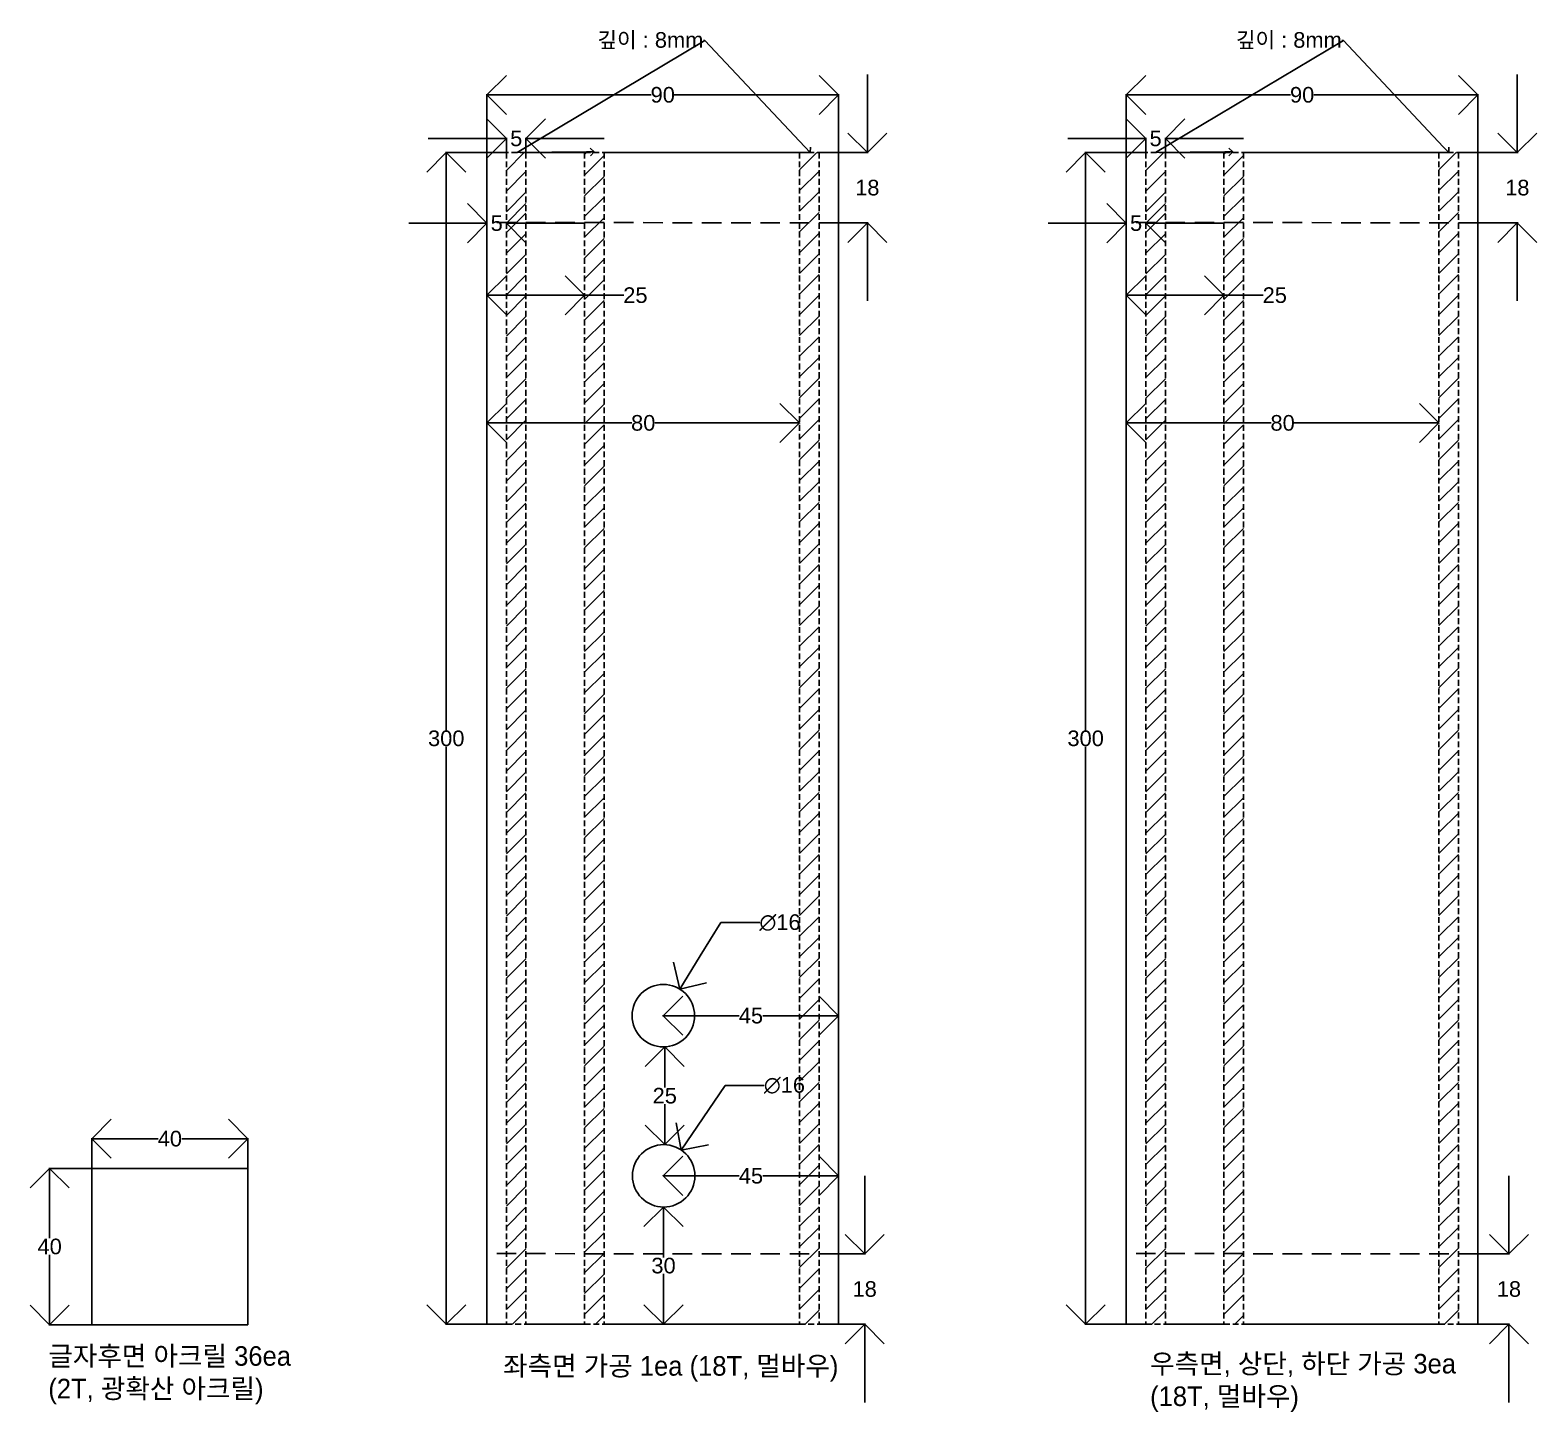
# Model space of a CAD drawing. Header units: inches. Extents: x 123 to 1253, y -20 to 728.
# Drawn here: x 867.2 to 1252.8, y 374.1 to 727.9 of the extents above; entities that cross this region are included whole.
import ezdxf
from ezdxf import colors
from ezdxf.entities.mleader import LeaderData, LeaderLine
from ezdxf.math import Vec2, Vec3

# ---------------------------------------------------------------- set-up
doc = ezdxf.new("R2010")
doc.units = ezdxf.units.IN
doc.header["$MEASUREMENT"] = 0
doc.linetypes.add('DASHED', pattern=[0.75, 0.5, -0.25])
doc.styles.get("Standard").update_dxf_attribs({"font": 'arial.ttf', "height": 4})
doc.dimstyles.get("Standard").update_dxf_attribs({"dimtxt": 4, "dimasz": 10, "dimexe": 0.18, "dimexo": 0.0625, "dimgap": 0.09, "dimtad": 0, "dimtih": 1, "dimtoh": 1, "dimdec": 0, "dimzin": 0, "dimdsep": 46, "dimtxsty": 'Standard', "dimblk": 'OPEN90', "dimcen": 0.09, "dimclrd": 3, "dimclre": 3, "dimclrt": 3, "dimadec": 0, "dimazin": 0, "dimtfac": 1, "dimtdec": 0, "dimtofl": 0, "dimtmove": 0, "dimatfit": 3, "dimfxl": 1, "dimtolj": 1, "dimtzin": 0, "dimarcsym": 0})
pattern_1 = [(45, (242.878, 396.5084), (-2.65165, 2.65165), [])]
pattern_2 = [(45, (406.5183, 396.5085), (-2.65165, 2.65165), [])]

# ---------------------------------------------------------------- blocks, each defined once
blk = doc.blocks.new('_Open90')
at = {"color": 0, "linetype": 'ByBlock', "lineweight": -2}
for p, q in [((-0.5, 0.5), (0, 0)), ((0, 0), (-1, 0)), ((0, 0), (-0.5, -0.5))]:
    blk.add_line(p, q, dxfattribs=at)
blk = doc.blocks.new('*D21')
at = {"color": 3, "lineweight": -2, "transparency": 16777216}
for p, q in [((984.03, 696.51), (973.5, 696.51)), ((973.68, 686.51), (973.68, 548.64)), ((973.68, 406.51), (973.68, 544.38)), ((984.03, 396.51), (973.5, 396.51))]:
    blk.add_line(p, q, dxfattribs=at)
at = {"layer": 'Defpoints', "color": 0, "transparency": 16777216}
for p in [(984.09, 696.51), (973.68, 396.51), (984.09, 396.51)]:
    blk.add_point(p, dxfattribs=at)
at = {"color": 3, "lineweight": -2, "transparency": 16777216, "xscale": 10, "yscale": 10, "zscale": 10}
for p, rotation in [((973.68, 696.51), 90), ((973.68, 396.51), 270)]:
    blk.add_blockref('_Open90', p, dxfattribs=dict(at, rotation=rotation))
at = {"color": 3, "transparency": 16777216, "insert": (973.68, 546.51), "char_height": 4, "attachment_point": 5}
blk.add_mtext('\\A1;300', dxfattribs=at)
blk = doc.blocks.new('*D22')
at = {"color": 3, "lineweight": -2, "transparency": 16777216}
for p, q in [((979.09, 700.12), (969.09, 700.12)), ((989.09, 696.57), (989.09, 700.3)), ((994.09, 696.57), (994.09, 700.3)), ((1004.09, 700.12), (1014.09, 700.12))]:
    blk.add_line(p, q, dxfattribs=at)
at = {"layer": 'Defpoints', "color": 0, "transparency": 16777216}
for p in [(994.09, 700.12), (989.09, 696.51), (994.09, 696.51)]:
    blk.add_point(p, dxfattribs=at)
at = {"color": 3, "lineweight": -2, "transparency": 16777216, "xscale": 10, "yscale": 10, "zscale": 10}
blk.add_blockref('_Open90', (989.09, 700.12), dxfattribs=at)
at = {"color": 3, "lineweight": -2, "transparency": 16777216, "xscale": 10, "yscale": 10, "zscale": 10, "rotation": 180}
blk.add_blockref('_Open90', (994.09, 700.12), dxfattribs=at)
at = {"color": 3, "transparency": 16777216, "insert": (991.59, 700.12), "char_height": 4, "attachment_point": 5}
blk.add_mtext('\\A1;5', dxfattribs=at)
blk = doc.blocks.new('*D23')
at = {"color": 3, "lineweight": -2, "transparency": 16777216}
for p, q in [((1045.07, 457.66), (1039.44, 449.39)), ((1055.07, 457.66), (1045.07, 457.66)), ((1029.23, 434.51), (1029.41, 434.51)), ((1029.32, 434.42), (1029.32, 434.6))]:
    blk.add_line(p, q, dxfattribs=at)
at = {"layer": 'Defpoints', "color": 0, "transparency": 16777216}
for p in [(1033.82, 441.12), (1024.82, 427.89)]:
    blk.add_point(p, dxfattribs=at)
at = {"color": 3, "lineweight": -2, "transparency": 16777216, "xscale": 10, "yscale": 10, "zscale": 10, "rotation": 235.775390822915}
blk.add_blockref('_Open90', (1033.82, 441.12), dxfattribs=at)
at = {"color": 3, "transparency": 16777216, "insert": (1060.23, 457.66), "char_height": 4, "attachment_point": 5}
blk.add_mtext('\\A1;∅16', dxfattribs=at)
blk = doc.blocks.new('*D24')
at = {"color": 3, "lineweight": -2, "transparency": 16777216}
for p, q in [((1043.93, 499.34), (1038.68, 490.83)), ((1053.93, 499.34), (1043.93, 499.34)), ((1029.14, 475.51), (1029.32, 475.51)), ((1029.23, 475.42), (1029.23, 475.6))]:
    blk.add_line(p, q, dxfattribs=at)
at = {"layer": 'Defpoints', "color": 0, "transparency": 16777216}
for p in [(1033.43, 482.32), (1025.03, 468.7)]:
    blk.add_point(p, dxfattribs=at)
at = {"color": 3, "lineweight": -2, "transparency": 16777216, "xscale": 10, "yscale": 10, "zscale": 10, "rotation": 238.3197967124539}
blk.add_blockref('_Open90', (1033.43, 482.32), dxfattribs=at)
at = {"color": 3, "transparency": 16777216, "insert": (1059.1, 499.34), "char_height": 4, "attachment_point": 5}
blk.add_mtext('\\A1;∅16', dxfattribs=at)
blk = doc.blocks.new('*D25')
at = {"color": 3, "lineweight": -2, "transparency": 16777216}
for p, q in [((1029.39, 467.51), (1029.78, 467.51)), ((1029.6, 457.51), (1029.6, 457.14)), ((1029.6, 452.51), (1029.6, 452.88)), ((1029.38, 442.51), (1029.78, 442.51))]:
    blk.add_line(p, q, dxfattribs=at)
at = {"layer": 'Defpoints', "color": 0, "transparency": 16777216}
for p in [(1029.33, 467.51), (1029.32, 442.51), (1029.6, 442.51)]:
    blk.add_point(p, dxfattribs=at)
at = {"color": 3, "lineweight": -2, "transparency": 16777216, "xscale": 10, "yscale": 10, "zscale": 10}
for p, rotation in [((1029.6, 467.51), 90), ((1029.6, 442.51), 270)]:
    blk.add_blockref('_Open90', p, dxfattribs=dict(at, rotation=rotation))
at = {"color": 3, "transparency": 16777216, "insert": (1029.6, 455.01), "char_height": 4, "attachment_point": 5}
blk.add_mtext('\\A1;25', dxfattribs=at)
blk = doc.blocks.new('*D26')
at = {"color": 3, "lineweight": -2, "transparency": 16777216}
for p, q in [((984.09, 627.4), (984.09, 627.1)), ((994.09, 627.28), (1021.14, 627.28)), ((1054.09, 627.28), (1027.04, 627.28)), ((1064.09, 627.22), (1064.09, 627.1))]:
    blk.add_line(p, q, dxfattribs=at)
at = {"layer": 'Defpoints', "color": 0, "transparency": 16777216}
for p in [(984.09, 627.46), (1064.09, 627.28), (1064.09, 627.28)]:
    blk.add_point(p, dxfattribs=at)
at = {"color": 3, "lineweight": -2, "transparency": 16777216, "xscale": 10, "yscale": 10, "zscale": 10, "rotation": 180}
blk.add_blockref('_Open90', (984.09, 627.28), dxfattribs=at)
at = {"color": 3, "lineweight": -2, "transparency": 16777216, "xscale": 10, "yscale": 10, "zscale": 10}
blk.add_blockref('_Open90', (1064.09, 627.28), dxfattribs=at)
at = {"color": 3, "transparency": 16777216, "insert": (1024.09, 627.28), "char_height": 4, "attachment_point": 5}
blk.add_mtext('\\A1;80', dxfattribs=at)
blk = doc.blocks.new('*D27')
at = {"color": 3, "lineweight": -2, "transparency": 16777216}
for p, q in [((1029.26, 426.51), (1029.11, 426.51)), ((1029.29, 416.51), (1029.29, 413.64)), ((1029.29, 406.51), (1029.29, 409.38)), ((1029.26, 396.51), (1029.11, 396.51))]:
    blk.add_line(p, q, dxfattribs=at)
at = {"layer": 'Defpoints', "color": 0, "transparency": 16777216}
for p in [(1029.32, 426.51), (1029.29, 396.51), (1029.32, 396.51)]:
    blk.add_point(p, dxfattribs=at)
at = {"color": 3, "lineweight": -2, "transparency": 16777216, "xscale": 10, "yscale": 10, "zscale": 10}
for p, rotation in [((1029.29, 426.51), 90), ((1029.29, 396.51), 270)]:
    blk.add_blockref('_Open90', p, dxfattribs=dict(at, rotation=rotation))
at = {"color": 3, "transparency": 16777216, "insert": (1029.29, 411.51), "char_height": 4, "attachment_point": 5}
blk.add_mtext('\\A1;30', dxfattribs=at)
blk = doc.blocks.new('*D28')
at = {"color": 3, "lineweight": -2, "transparency": 16777216}
for p, q in [((1029.23, 475.57), (1029.23, 475.69)), ((1039.23, 475.51), (1048.61, 475.51)), ((1064.09, 475.51), (1054.71, 475.51)), ((1074.09, 475.57), (1074.09, 475.69))]:
    blk.add_line(p, q, dxfattribs=at)
at = {"layer": 'Defpoints', "color": 0, "transparency": 16777216}
for p in [(1029.23, 475.51), (1074.09, 475.51), (1074.09, 475.51)]:
    blk.add_point(p, dxfattribs=at)
at = {"color": 3, "lineweight": -2, "transparency": 16777216, "xscale": 10, "yscale": 10, "zscale": 10, "rotation": 180}
blk.add_blockref('_Open90', (1029.23, 475.51), dxfattribs=at)
at = {"color": 3, "lineweight": -2, "transparency": 16777216, "xscale": 10, "yscale": 10, "zscale": 10}
blk.add_blockref('_Open90', (1074.09, 475.51), dxfattribs=at)
at = {"color": 3, "transparency": 16777216, "insert": (1051.66, 475.51), "char_height": 4, "attachment_point": 5}
blk.add_mtext('\\A1;45', dxfattribs=at)
blk = doc.blocks.new('*D29')
at = {"color": 3, "lineweight": -2, "transparency": 16777216}
for p, q in [((1029.23, 434.57), (1029.23, 434.69)), ((1039.23, 434.51), (1048.61, 434.51)), ((1064.09, 434.51), (1054.71, 434.51)), ((1074.09, 434.57), (1074.09, 434.69))]:
    blk.add_line(p, q, dxfattribs=at)
at = {"layer": 'Defpoints', "color": 0, "transparency": 16777216}
for p in [(1029.23, 434.51), (1074.09, 434.51), (1074.09, 434.51)]:
    blk.add_point(p, dxfattribs=at)
at = {"color": 3, "lineweight": -2, "transparency": 16777216, "xscale": 10, "yscale": 10, "zscale": 10, "rotation": 180}
blk.add_blockref('_Open90', (1029.23, 434.51), dxfattribs=at)
at = {"color": 3, "lineweight": -2, "transparency": 16777216, "xscale": 10, "yscale": 10, "zscale": 10}
blk.add_blockref('_Open90', (1074.09, 434.51), dxfattribs=at)
at = {"color": 3, "transparency": 16777216, "insert": (1051.66, 434.51), "char_height": 4, "attachment_point": 5}
blk.add_mtext('\\A1;45', dxfattribs=at)
blk = doc.blocks.new('*D30')
at = {"color": 3, "lineweight": -2, "transparency": 16777216}
for p, q in [((974.09, 678.43), (964.09, 678.43)), ((984.09, 678.49), (984.09, 678.61)), ((989.09, 678.49), (989.09, 678.61)), ((999.09, 678.43), (1009.09, 678.43))]:
    blk.add_line(p, q, dxfattribs=at)
at = {"layer": 'Defpoints', "color": 0, "transparency": 16777216}
for p in [(984.09, 678.43), (989.09, 678.43), (989.09, 678.43)]:
    blk.add_point(p, dxfattribs=at)
at = {"color": 3, "lineweight": -2, "transparency": 16777216, "xscale": 10, "yscale": 10, "zscale": 10}
blk.add_blockref('_Open90', (984.09, 678.43), dxfattribs=at)
at = {"color": 3, "lineweight": -2, "transparency": 16777216, "xscale": 10, "yscale": 10, "zscale": 10, "rotation": 180}
blk.add_blockref('_Open90', (989.09, 678.43), dxfattribs=at)
at = {"color": 3, "transparency": 16777216, "insert": (986.59, 678.43), "char_height": 4, "attachment_point": 5}
blk.add_mtext('\\A1;5', dxfattribs=at)
blk = doc.blocks.new('*D31')
at = {"color": 3, "lineweight": -2, "transparency": 16777216}
for p, q in [((984.09, 659.92), (984.09, 659.8)), ((994.09, 659.98), (999.09, 659.98)), ((1009.09, 660.04), (1009.09, 660.16)), ((1009.09, 659.98), (1019.09, 659.98))]:
    blk.add_line(p, q, dxfattribs=at)
at = {"layer": 'Defpoints', "color": 0, "transparency": 16777216}
for p in [(984.09, 659.98), (1009.09, 659.98), (1009.09, 659.98)]:
    blk.add_point(p, dxfattribs=at)
at = {"color": 3, "lineweight": -2, "transparency": 16777216, "xscale": 10, "yscale": 10, "zscale": 10, "rotation": 180}
blk.add_blockref('_Open90', (984.09, 659.98), dxfattribs=at)
at = {"color": 3, "lineweight": -2, "transparency": 16777216, "xscale": 10, "yscale": 10, "zscale": 10}
blk.add_blockref('_Open90', (1009.09, 659.98), dxfattribs=at)
at = {"color": 3, "transparency": 16777216, "insert": (1022.09, 659.98), "char_height": 4, "attachment_point": 5}
blk.add_mtext('\\A1;25', dxfattribs=at)
blk = doc.blocks.new('*D32')
at = {"color": 3, "lineweight": -2, "transparency": 16777216}
for p, q in [((984.09, 696.57), (984.09, 711.46)), ((994.09, 711.28), (1026.14, 711.28)), ((1064.09, 711.28), (1032.04, 711.28)), ((1074.09, 696.57), (1074.09, 711.46))]:
    blk.add_line(p, q, dxfattribs=at)
at = {"layer": 'Defpoints', "color": 0, "transparency": 16777216}
for p in [(1074.09, 711.28), (984.09, 696.51), (1074.09, 696.51)]:
    blk.add_point(p, dxfattribs=at)
at = {"color": 3, "lineweight": -2, "transparency": 16777216, "xscale": 10, "yscale": 10, "zscale": 10, "rotation": 180}
blk.add_blockref('_Open90', (984.09, 711.28), dxfattribs=at)
at = {"color": 3, "lineweight": -2, "transparency": 16777216, "xscale": 10, "yscale": 10, "zscale": 10}
blk.add_blockref('_Open90', (1074.09, 711.28), dxfattribs=at)
at = {"color": 3, "transparency": 16777216, "insert": (1029.09, 711.28), "char_height": 4, "attachment_point": 5}
blk.add_mtext('\\A1;90', dxfattribs=at)
blk = doc.blocks.new('*D33')
at = {"color": 3, "lineweight": -2, "transparency": 16777216}
for p, q in [((1147.67, 696.51), (1137.14, 696.51)), ((1137.32, 686.51), (1137.32, 548.64)), ((1137.32, 406.51), (1137.32, 544.38)), ((1147.67, 396.51), (1137.14, 396.51))]:
    blk.add_line(p, q, dxfattribs=at)
at = {"layer": 'Defpoints', "color": 0, "transparency": 16777216}
for p in [(1147.73, 696.51), (1137.32, 396.51), (1147.73, 396.51)]:
    blk.add_point(p, dxfattribs=at)
at = {"color": 3, "lineweight": -2, "transparency": 16777216, "xscale": 10, "yscale": 10, "zscale": 10}
for p, rotation in [((1137.32, 696.51), 90), ((1137.32, 396.51), 270)]:
    blk.add_blockref('_Open90', p, dxfattribs=dict(at, rotation=rotation))
at = {"color": 3, "transparency": 16777216, "insert": (1137.32, 546.51), "char_height": 4, "attachment_point": 5}
blk.add_mtext('\\A1;300', dxfattribs=at)
blk = doc.blocks.new('*D35')
at = {"color": 3, "lineweight": -2, "transparency": 16777216}
for p, q in [((1142.73, 700.12), (1132.73, 700.12)), ((1152.73, 696.57), (1152.73, 700.3)), ((1157.73, 696.57), (1157.73, 700.3)), ((1167.73, 700.12), (1177.73, 700.12))]:
    blk.add_line(p, q, dxfattribs=at)
at = {"layer": 'Defpoints', "color": 0, "transparency": 16777216}
for p in [(1157.73, 700.12), (1152.73, 696.51), (1157.73, 696.51)]:
    blk.add_point(p, dxfattribs=at)
at = {"color": 3, "lineweight": -2, "transparency": 16777216, "xscale": 10, "yscale": 10, "zscale": 10}
blk.add_blockref('_Open90', (1152.73, 700.12), dxfattribs=at)
at = {"color": 3, "lineweight": -2, "transparency": 16777216, "xscale": 10, "yscale": 10, "zscale": 10, "rotation": 180}
blk.add_blockref('_Open90', (1157.73, 700.12), dxfattribs=at)
at = {"color": 3, "transparency": 16777216, "insert": (1155.23, 700.12), "char_height": 4, "attachment_point": 5}
blk.add_mtext('\\A1;5', dxfattribs=at)
blk = doc.blocks.new('*D34')
at = {"color": 3, "lineweight": -2, "transparency": 16777216}
for p, q in [((1147.73, 627.4), (1147.73, 627.1)), ((1157.73, 627.28), (1184.78, 627.28)), ((1217.73, 627.28), (1190.68, 627.28)), ((1227.73, 627.22), (1227.73, 627.1))]:
    blk.add_line(p, q, dxfattribs=at)
at = {"layer": 'Defpoints', "color": 0, "transparency": 16777216}
for p in [(1147.73, 627.46), (1227.73, 627.28), (1227.73, 627.28)]:
    blk.add_point(p, dxfattribs=at)
at = {"color": 3, "lineweight": -2, "transparency": 16777216, "xscale": 10, "yscale": 10, "zscale": 10, "rotation": 180}
blk.add_blockref('_Open90', (1147.73, 627.28), dxfattribs=at)
at = {"color": 3, "lineweight": -2, "transparency": 16777216, "xscale": 10, "yscale": 10, "zscale": 10}
blk.add_blockref('_Open90', (1227.73, 627.28), dxfattribs=at)
at = {"color": 3, "transparency": 16777216, "insert": (1187.73, 627.28), "char_height": 4, "attachment_point": 5}
blk.add_mtext('\\A1;80', dxfattribs=at)
blk = doc.blocks.new('*D36')
at = {"color": 3, "lineweight": -2, "transparency": 16777216}
for p, q in [((1137.73, 678.43), (1127.73, 678.43)), ((1147.73, 678.49), (1147.73, 678.61)), ((1152.73, 678.49), (1152.73, 678.61)), ((1162.73, 678.43), (1172.73, 678.43))]:
    blk.add_line(p, q, dxfattribs=at)
at = {"layer": 'Defpoints', "color": 0, "transparency": 16777216}
for p in [(1147.73, 678.43), (1152.73, 678.43), (1152.73, 678.43)]:
    blk.add_point(p, dxfattribs=at)
at = {"color": 3, "lineweight": -2, "transparency": 16777216, "xscale": 10, "yscale": 10, "zscale": 10}
blk.add_blockref('_Open90', (1147.73, 678.43), dxfattribs=at)
at = {"color": 3, "lineweight": -2, "transparency": 16777216, "xscale": 10, "yscale": 10, "zscale": 10, "rotation": 180}
blk.add_blockref('_Open90', (1152.73, 678.43), dxfattribs=at)
at = {"color": 3, "transparency": 16777216, "insert": (1150.23, 678.43), "char_height": 4, "attachment_point": 5}
blk.add_mtext('\\A1;5', dxfattribs=at)
blk = doc.blocks.new('*D37')
at = {"color": 3, "lineweight": -2, "transparency": 16777216}
for p, q in [((1147.73, 659.92), (1147.73, 659.8)), ((1157.73, 659.98), (1162.73, 659.98)), ((1172.73, 660.04), (1172.73, 660.16)), ((1172.73, 659.98), (1182.73, 659.98))]:
    blk.add_line(p, q, dxfattribs=at)
at = {"layer": 'Defpoints', "color": 0, "transparency": 16777216}
for p in [(1147.73, 659.98), (1172.73, 659.98), (1172.73, 659.98)]:
    blk.add_point(p, dxfattribs=at)
at = {"color": 3, "lineweight": -2, "transparency": 16777216, "xscale": 10, "yscale": 10, "zscale": 10, "rotation": 180}
blk.add_blockref('_Open90', (1147.73, 659.98), dxfattribs=at)
at = {"color": 3, "lineweight": -2, "transparency": 16777216, "xscale": 10, "yscale": 10, "zscale": 10}
blk.add_blockref('_Open90', (1172.73, 659.98), dxfattribs=at)
at = {"color": 3, "transparency": 16777216, "insert": (1185.73, 659.98), "char_height": 4, "attachment_point": 5}
blk.add_mtext('\\A1;25', dxfattribs=at)
blk = doc.blocks.new('*D38')
at = {"color": 3, "lineweight": -2, "transparency": 16777216}
for p, q in [((1147.73, 696.57), (1147.73, 711.46)), ((1157.73, 711.28), (1189.78, 711.28)), ((1227.73, 711.28), (1195.68, 711.28)), ((1237.73, 696.57), (1237.73, 711.46))]:
    blk.add_line(p, q, dxfattribs=at)
at = {"layer": 'Defpoints', "color": 0, "transparency": 16777216}
for p in [(1237.73, 711.28), (1147.73, 696.51), (1237.73, 696.51)]:
    blk.add_point(p, dxfattribs=at)
at = {"color": 3, "lineweight": -2, "transparency": 16777216, "xscale": 10, "yscale": 10, "zscale": 10, "rotation": 180}
blk.add_blockref('_Open90', (1147.73, 711.28), dxfattribs=at)
at = {"color": 3, "lineweight": -2, "transparency": 16777216, "xscale": 10, "yscale": 10, "zscale": 10}
blk.add_blockref('_Open90', (1237.73, 711.28), dxfattribs=at)
at = {"color": 3, "transparency": 16777216, "insert": (1192.73, 711.28), "char_height": 4, "attachment_point": 5}
blk.add_mtext('\\A1;90', dxfattribs=at)
blk = doc.blocks.new('*D41')
at = {"color": 3, "lineweight": -2, "transparency": 16777216}
for p, q in [((1081.45, 706.51), (1081.45, 716.51)), ((1074.15, 696.51), (1081.63, 696.51)), ((1074.13, 678.51), (1081.63, 678.51)), ((1081.45, 668.51), (1081.45, 658.51))]:
    blk.add_line(p, q, dxfattribs=at)
at = {"layer": 'Defpoints', "color": 0, "transparency": 16777216}
for p in [(1074.09, 696.51), (1074.07, 678.51), (1081.45, 678.51)]:
    blk.add_point(p, dxfattribs=at)
at = {"color": 3, "lineweight": -2, "transparency": 16777216, "xscale": 10, "yscale": 10, "zscale": 10}
for p, rotation in [((1081.45, 696.51), 270), ((1081.45, 678.51), 90)]:
    blk.add_blockref('_Open90', p, dxfattribs=dict(at, rotation=rotation))
at = {"color": 3, "transparency": 16777216, "insert": (1081.45, 687.51), "char_height": 4, "attachment_point": 5}
blk.add_mtext('\\A1;18', dxfattribs=at)
blk = doc.blocks.new('*D42')
at = {"color": 3, "lineweight": -2, "transparency": 16777216}
for p, q in [((1080.77, 424.51), (1080.77, 434.51)), ((1074.15, 414.51), (1080.95, 414.51)), ((1074.15, 396.51), (1080.95, 396.51)), ((1080.77, 386.51), (1080.77, 376.51))]:
    blk.add_line(p, q, dxfattribs=at)
at = {"layer": 'Defpoints', "color": 0, "transparency": 16777216}
for p in [(1074.09, 414.51), (1074.09, 396.51), (1080.77, 396.51)]:
    blk.add_point(p, dxfattribs=at)
at = {"color": 3, "lineweight": -2, "transparency": 16777216, "xscale": 10, "yscale": 10, "zscale": 10}
for p, rotation in [((1080.77, 414.51), 270), ((1080.77, 396.51), 90)]:
    blk.add_blockref('_Open90', p, dxfattribs=dict(at, rotation=rotation))
at = {"color": 3, "transparency": 16777216, "insert": (1080.77, 405.51), "char_height": 4, "attachment_point": 5}
blk.add_mtext('\\A1;18', dxfattribs=at)
blk = doc.blocks.new('*D57')
at = {"color": 3, "lineweight": -2, "transparency": 16777216}
for p, q in [((1245.65, 424.52), (1245.65, 434.52)), ((1237.79, 414.52), (1245.83, 414.52)), ((1237.79, 396.51), (1245.83, 396.51)), ((1245.65, 386.51), (1245.65, 376.51))]:
    blk.add_line(p, q, dxfattribs=at)
at = {"layer": 'Defpoints', "color": 0, "transparency": 16777216}
for p in [(1237.73, 414.52), (1245.65, 414.52), (1237.73, 396.51)]:
    blk.add_point(p, dxfattribs=at)
at = {"color": 3, "lineweight": -2, "transparency": 16777216, "xscale": 10, "yscale": 10, "zscale": 10}
for p, rotation in [((1245.65, 414.52), 270), ((1245.65, 396.51), 90)]:
    blk.add_blockref('_Open90', p, dxfattribs=dict(at, rotation=rotation))
at = {"color": 3, "transparency": 16777216, "insert": (1245.65, 405.51), "char_height": 4, "attachment_point": 5}
blk.add_mtext('\\A1;18', dxfattribs=at)
blk = doc.blocks.new('*D58')
at = {"color": 3, "lineweight": -2, "transparency": 16777216}
for p, q in [((1247.8, 706.51), (1247.8, 716.51)), ((1237.79, 696.51), (1247.98, 696.51)), ((1237.79, 678.52), (1247.98, 678.52)), ((1247.8, 668.52), (1247.8, 658.52))]:
    blk.add_line(p, q, dxfattribs=at)
at = {"layer": 'Defpoints', "color": 0, "transparency": 16777216}
for p in [(1237.73, 696.51), (1237.73, 678.52), (1247.8, 678.52)]:
    blk.add_point(p, dxfattribs=at)
at = {"color": 3, "lineweight": -2, "transparency": 16777216, "xscale": 10, "yscale": 10, "zscale": 10}
for p, rotation in [((1247.8, 696.51), 270), ((1247.8, 678.52), 90)]:
    blk.add_blockref('_Open90', p, dxfattribs=dict(at, rotation=rotation))
at = {"color": 3, "transparency": 16777216, "insert": (1247.8, 687.51), "char_height": 4, "attachment_point": 5}
blk.add_mtext('\\A1;18', dxfattribs=at)
blk = doc.blocks.new('*D71')
at = {"color": 3, "lineweight": -2, "transparency": 16777216}
for p, q in [((882.94, 436.46), (882.94, 444.19)), ((892.94, 444.01), (899.91, 444.01)), ((912.94, 444.01), (905.97, 444.01)), ((922.94, 436.46), (922.94, 444.19))]:
    blk.add_line(p, q, dxfattribs=at)
at = {"layer": 'Defpoints', "color": 0, "transparency": 16777216}
for p in [(922.94, 444.01), (882.94, 436.4), (922.94, 436.4)]:
    blk.add_point(p, dxfattribs=at)
at = {"color": 3, "lineweight": -2, "transparency": 16777216, "xscale": 10, "yscale": 10, "zscale": 10, "rotation": 180}
blk.add_blockref('_Open90', (882.94, 444.01), dxfattribs=at)
at = {"color": 3, "lineweight": -2, "transparency": 16777216, "xscale": 10, "yscale": 10, "zscale": 10}
blk.add_blockref('_Open90', (922.94, 444.01), dxfattribs=at)
at = {"color": 3, "transparency": 16777216, "insert": (902.94, 444.01), "char_height": 4, "attachment_point": 5}
blk.add_mtext('\\A1;40', dxfattribs=at)
blk = doc.blocks.new('*D72')
at = {"color": 3, "lineweight": -2, "transparency": 16777216}
for p, q in [((882.88, 436.4), (872, 436.4)), ((872.18, 426.4), (872.18, 418.53)), ((872.18, 406.4), (872.18, 414.27)), ((882.88, 396.4), (872, 396.4))]:
    blk.add_line(p, q, dxfattribs=at)
at = {"layer": 'Defpoints', "color": 0, "transparency": 16777216}
for p in [(882.94, 436.4), (872.18, 396.4), (882.94, 396.4)]:
    blk.add_point(p, dxfattribs=at)
at = {"color": 3, "lineweight": -2, "transparency": 16777216, "xscale": 10, "yscale": 10, "zscale": 10}
for p, rotation in [((872.18, 436.4), 90), ((872.18, 396.4), 270)]:
    blk.add_blockref('_Open90', p, dxfattribs=dict(at, rotation=rotation))
at = {"color": 3, "transparency": 16777216, "insert": (872.18, 416.4), "char_height": 4, "attachment_point": 5}
blk.add_mtext('\\A1;40', dxfattribs=at)

msp = doc.modelspace()

# ---------------------------------------------------------------- hatches: boundary and pattern name
h = msp.add_hatch()
h.set_pattern_fill('ANSI31', color=256, scale=30)
h.set_pattern_definition(pattern_1)
h.paths.add_polyline_path([(989.09, 396.51), (994.09, 396.51), (994.09, 696.51), (989.09, 696.51)])
h = msp.add_hatch()
h.set_pattern_fill('ANSI31', color=256, scale=30)
h.set_pattern_definition(pattern_1)
h.paths.add_polyline_path([(1014.09, 696.51), (1009.09, 696.51), (1009.09, 396.51), (1014.09, 396.51)])
h = msp.add_hatch()
h.set_pattern_fill('ANSI31', color=256, scale=30)
h.set_pattern_definition([(45, (232.878, 396.5084), (-2.65165, 2.65165), [])])
h.paths.add_polyline_path([(1064.09, 396.51), (1069.09, 396.51), (1069.09, 696.51), (1064.09, 696.51)])
h = msp.add_hatch()
h.set_pattern_fill('ANSI31', color=256, scale=30)
h.set_pattern_definition(pattern_2)
h.paths.add_polyline_path([(1152.73, 396.51), (1157.73, 396.51), (1157.73, 696.51), (1152.73, 696.51)])
h = msp.add_hatch()
h.set_pattern_fill('ANSI31', color=256, scale=30)
h.set_pattern_definition(pattern_2)
h.paths.add_polyline_path([(1177.73, 696.51), (1172.73, 696.51), (1172.73, 396.51), (1177.73, 396.51)])
h = msp.add_hatch()
h.set_pattern_fill('ANSI31', color=256, scale=30)
h.set_pattern_definition([(45, (396.5183, 396.5085), (-2.65165, 2.65165), [])])
h.paths.add_polyline_path([(1227.73, 396.51), (1232.73, 396.51), (1232.73, 696.51), (1227.73, 696.51)])

# ---------------------------------------------------------------- linework, layer by layer
for p, q in [((984.09, 396.51), (984.09, 696.51)), ((989.09, 696.51), (984.09, 696.51)), ((994.09, 696.51), (1009.09, 696.51)), ((1014.09, 696.51), (1064.09, 696.51)), ((1069.09, 696.51), (1074.09, 696.51)), ((1074.09, 696.51), (1074.09, 396.51)), ((1147.73, 396.51), (1147.73, 696.51)), ((1152.73, 696.51), (1147.73, 696.51)), ((1157.73, 696.51), (1172.73, 696.51)), ((1177.73, 696.51), (1227.73, 696.51)), ((1232.73, 696.51), (1237.73, 696.51)), ((1237.73, 696.51), (1237.73, 396.51)), ((922.94, 436.4), (882.94, 436.4)), ((882.94, 436.4), (882.94, 396.4)), ((922.94, 396.4), (922.94, 436.4)), ((882.94, 396.4), (922.94, 396.4)), ((984.09, 396.51), (989.09, 396.51)), ((994.09, 396.51), (1009.09, 396.51)), ((1014.09, 396.51), (1064.09, 396.51)), ((1069.09, 396.51), (1074.09, 396.51)), ((1147.73, 396.51), (1152.73, 396.51)), ((1157.73, 396.51), (1172.73, 396.51)), ((1177.73, 396.51), (1227.73, 396.51)), ((1232.73, 396.51), (1237.73, 396.51))]:
    msp.add_line(p, q)
at = {"linetype": 'DASHED', "ltscale": 3}
for p, q in [((989.09, 696.51), (989.09, 396.51)), ((994.09, 696.51), (989.09, 696.51)), ((994.09, 696.51), (994.09, 396.51)), ((1009.09, 696.51), (1014.09, 696.51)), ((1009.09, 696.51), (1009.09, 396.51)), ((1014.09, 696.51), (1014.09, 396.51)), ((1064.09, 696.51), (1069.09, 696.51)), ((1064.09, 696.51), (1064.09, 396.51)), ((1069.09, 696.51), (1069.09, 396.51)), ((1152.73, 696.51), (1152.73, 396.51)), ((1157.73, 696.51), (1152.73, 696.51)), ((1157.73, 696.51), (1157.73, 396.51)), ((1172.73, 696.51), (1177.73, 696.51)), ((1172.73, 696.51), (1172.73, 396.51)), ((1177.73, 696.51), (1177.73, 396.51)), ((1227.73, 696.51), (1232.73, 696.51)), ((1227.73, 696.51), (1227.73, 396.51)), ((1232.73, 696.51), (1232.73, 396.51)), ((989.09, 396.51), (994.09, 396.51)), ((1009.09, 396.51), (1014.09, 396.51)), ((1064.09, 396.51), (1069.09, 396.51)), ((1152.73, 396.51), (1157.73, 396.51)), ((1172.73, 396.51), (1177.73, 396.51)), ((1227.73, 396.51), (1232.73, 396.51))]:
    msp.add_line(p, q, dxfattribs=at)
at = {"linetype": 'DASHED', "ltscale": 10}
for p, q in [((1074.09, 678.51), (984.09, 678.61)), ((1237.73, 678.52), (1147.73, 678.62)), ((1074.09, 414.51), (984.09, 414.61)), ((1237.73, 414.52), (1147.73, 414.62))]:
    msp.add_line(p, q, dxfattribs=at)
for centre in [(1029.23, 475.51), (1029.32, 434.51)]:
    msp.add_circle(centre, 8)

# ---------------------------------------------------------------- texts
at = {"char_height": 5, "attachment_point": 1}
for s, width, heights, insert in [('{\\fGulim|b0|i0|c129|p50;글자후면 아크릴 36ea\\P(2T, 광확산 아크릴)}', 74.7082, [17.53], (871.84, 390.89)), ('{\\fGulim|b0|i0|c129|p50;우측면, 상단, 하단 가공 3ea \\P(18T, 멀바우)}', 87.1186, [17.14], (1153.82, 388.92)), ('{\\fGulim|b0|i0|c129|p50;좌측면 가공 1ea (18T, 멀바우)}', 96.1176, [0], (988.22, 388.35))]:
    msp.add_mtext_dynamic_manual_height_columns(s, width=width, gutter_width=25, heights=heights, dxfattribs=dict(at, insert=insert))

# ---------------------------------------------------------------- dimensions: what is measured, and where the dimension line sits
for base, p1, p2, picture, middle in [((1074.09, 711.28), (984.09, 696.51), (1074.09, 696.51), '*D32', (1029.09, 711.28)), ((1237.73, 711.28), (1147.73, 696.51), (1237.73, 696.51), '*D38', (1192.73, 711.28)), ((994.09, 700.12), (989.09, 696.51), (994.09, 696.51), '*D22', (991.59, 700.12)), ((1157.73, 700.12), (1152.73, 696.51), (1157.73, 696.51), '*D35', (1155.23, 700.12)), ((1009.09, 659.98), (984.09, 659.98), (1009.09, 659.98), '*D31', (1022.09, 659.98)), ((1172.73, 659.98), (1147.73, 659.98), (1172.73, 659.98), '*D37', (1185.73, 659.98)), ((1064.09, 627.28), (984.09, 627.46), (1064.09, 627.28), '*D26', (1024.09, 627.28)), ((1227.73, 627.28), (1147.73, 627.46), (1227.73, 627.28), '*D34', (1187.73, 627.28)), ((1074.09, 475.51), (1029.23, 475.51), (1074.09, 475.51), '*D28', (1051.66, 475.51)), ((922.94, 444.01), (882.94, 436.4), (922.94, 436.4), '*D71', (902.94, 444.01)), ((1074.09, 434.51), (1029.23, 434.51), (1074.09, 434.51), '*D29', (1051.66, 434.51))]:
    dim = msp.add_linear_dim(base=base, p1=p1, p2=p2, dimstyle='Standard')
    dim.commit()
    dim.dimension.update_dxf_attribs({"geometry": picture, "text_midpoint": middle})
for base, p1, p2, picture, middle in [((1081.45, 678.51), (1074.09, 696.51), (1074.07, 678.51), '*D41', (1081.45, 687.51)), ((1247.8, 678.52), (1237.73, 696.51), (1237.73, 678.52), '*D58', (1247.8, 687.51)), ((973.68, 396.51), (984.09, 696.51), (984.09, 396.51), '*D21', (973.68, 546.51)), ((1137.32, 396.51), (1147.73, 696.51), (1147.73, 396.51), '*D33', (1137.32, 546.51)), ((872.18, 396.4), (882.94, 436.4), (882.94, 396.4), '*D72', (872.18, 416.4)), ((1080.77, 396.51), (1074.09, 414.51), (1074.09, 396.51), '*D42', (1080.77, 405.51)), ((1029.29, 396.51), (1029.32, 426.51), (1029.32, 396.51), '*D27', (1029.29, 411.51))]:
    dim = msp.add_linear_dim(base=base, p1=p1, p2=p2, angle=90, dimstyle='Standard')
    dim.commit()
    dim.dimension.update_dxf_attribs({"geometry": picture, "text_midpoint": middle})
for p1, p2, picture, middle in [((984.09, 678.43), (989.09, 678.43), '*D30', (986.59, 678.43)), ((1147.73, 678.43), (1152.73, 678.43), '*D36', (1150.23, 678.43))]:
    dim = msp.add_aligned_dim(p1=p1, p2=p2, distance=0, dimstyle='Standard')
    dim.commit()
    dim.dimension.update_dxf_attribs({"geometry": picture, "text_midpoint": middle})
for p1, p2, picture, middle in [((1025.03, 468.7), (1033.43, 482.32), '*D24', (1059.1, 499.34)), ((1024.82, 427.89), (1033.82, 441.12), '*D23', (1060.23, 457.66))]:
    dim = msp.add_diameter_dim_2p(p1=p1, p2=p2, dimstyle='Standard')
    dim.commit()
    dim.dimension.update_dxf_attribs({"geometry": picture, "text_midpoint": middle})
for base, p1, p2, picture, middle in [((1029.6, 442.51), (1029.33, 467.51), (1029.32, 442.51), '*D25', (1029.6, 455.01)), ((1245.65, 414.52), (1237.73, 396.51), (1237.73, 414.52), '*D57', (1245.65, 405.51))]:
    dim = msp.add_linear_dim(base=base, p1=p1, p2=p2, angle=90, dimstyle='Standard')
    dim.commit()
    dim.dimension.update_dxf_attribs({"geometry": picture, "text_midpoint": middle, "dimtype": 160})

# ---------------------------------------------------------------- leaders
ml = msp.add_multileader_mtext('Standard')
ml.set_content('{\\fGulim|b0|i0|c129|p50;깊이} : 8mm', color=256)
ml.set_leader_properties()
ml.set_arrow_properties(name='OPEN90')
ml.build(insert=Vec2(0, 0))
ml.multileader.update_dxf_attribs({"dogleg_length": 0.36, "arrow_head_size": 2})
ctx = ml.context
ctx.base_point, ctx.arrow_head_size, ctx.landing_gap_size, ctx.plane_origin = Vec3(1012.28, 725.22), 2, 0.09, Vec3(1005.75, 703.85)
notes = []
notes.append((ctx, [(1, (1, 1, 0), (1039.88, 725.22), (-1, 0), 0.36, [(1, [(1011.56, 696.68), (991.84, 696.51)], 0, []), (2, [(1066.84, 696.51)], 0, [])])]))
ctx.mtext.insert, ctx.mtext.flow_direction = Vec3(1012.37, 727.35), 5
ml = msp.add_multileader_mtext('Standard')
ml.set_content('{\\fGulim|b0|i0|c129|p50;깊이} : 8mm', color=256)
ml.set_leader_properties()
ml.set_arrow_properties(name='OPEN90')
ml.build(insert=Vec2(0, 0))
ml.multileader.update_dxf_attribs({"dogleg_length": 0.36, "arrow_head_size": 2})
ctx = ml.context
ctx.base_point, ctx.arrow_head_size, ctx.landing_gap_size, ctx.plane_origin = Vec3(1175.67, 725.22), 2, 0.09, Vec3(1169.14, 703.85)
notes.append((ctx, [(1, (1, 1, 0), (1203.28, 725.22), (-1, 0), 0.36, [(1, [(1174.96, 696.68), (1155.23, 696.51)], 0, []), (2, [(1230.23, 696.51)], 0, [])])]))
ctx.mtext.insert, ctx.mtext.flow_direction = Vec3(1175.76, 727.35), 5
for ctx, leaders in notes:
    for number, flags, end, landing, length, lines in leaders:
        leader = LeaderData()
        leader.index, (leader.has_last_leader_line, leader.has_dogleg_vector, leader.attachment_direction) = number, flags
        leader.last_leader_point, leader.dogleg_vector, leader.dogleg_length = Vec3(end), Vec3(landing), length
        for number, points, colour, breaks in lines:
            line = LeaderLine()
            line.index, line.vertices, line.color, line.breaks = number, Vec3.list(points), colors.encode_raw_color(colour), breaks
            leader.lines.append(line)
        ctx.leaders.append(leader)

doc.saveas('drawing.dxf')
